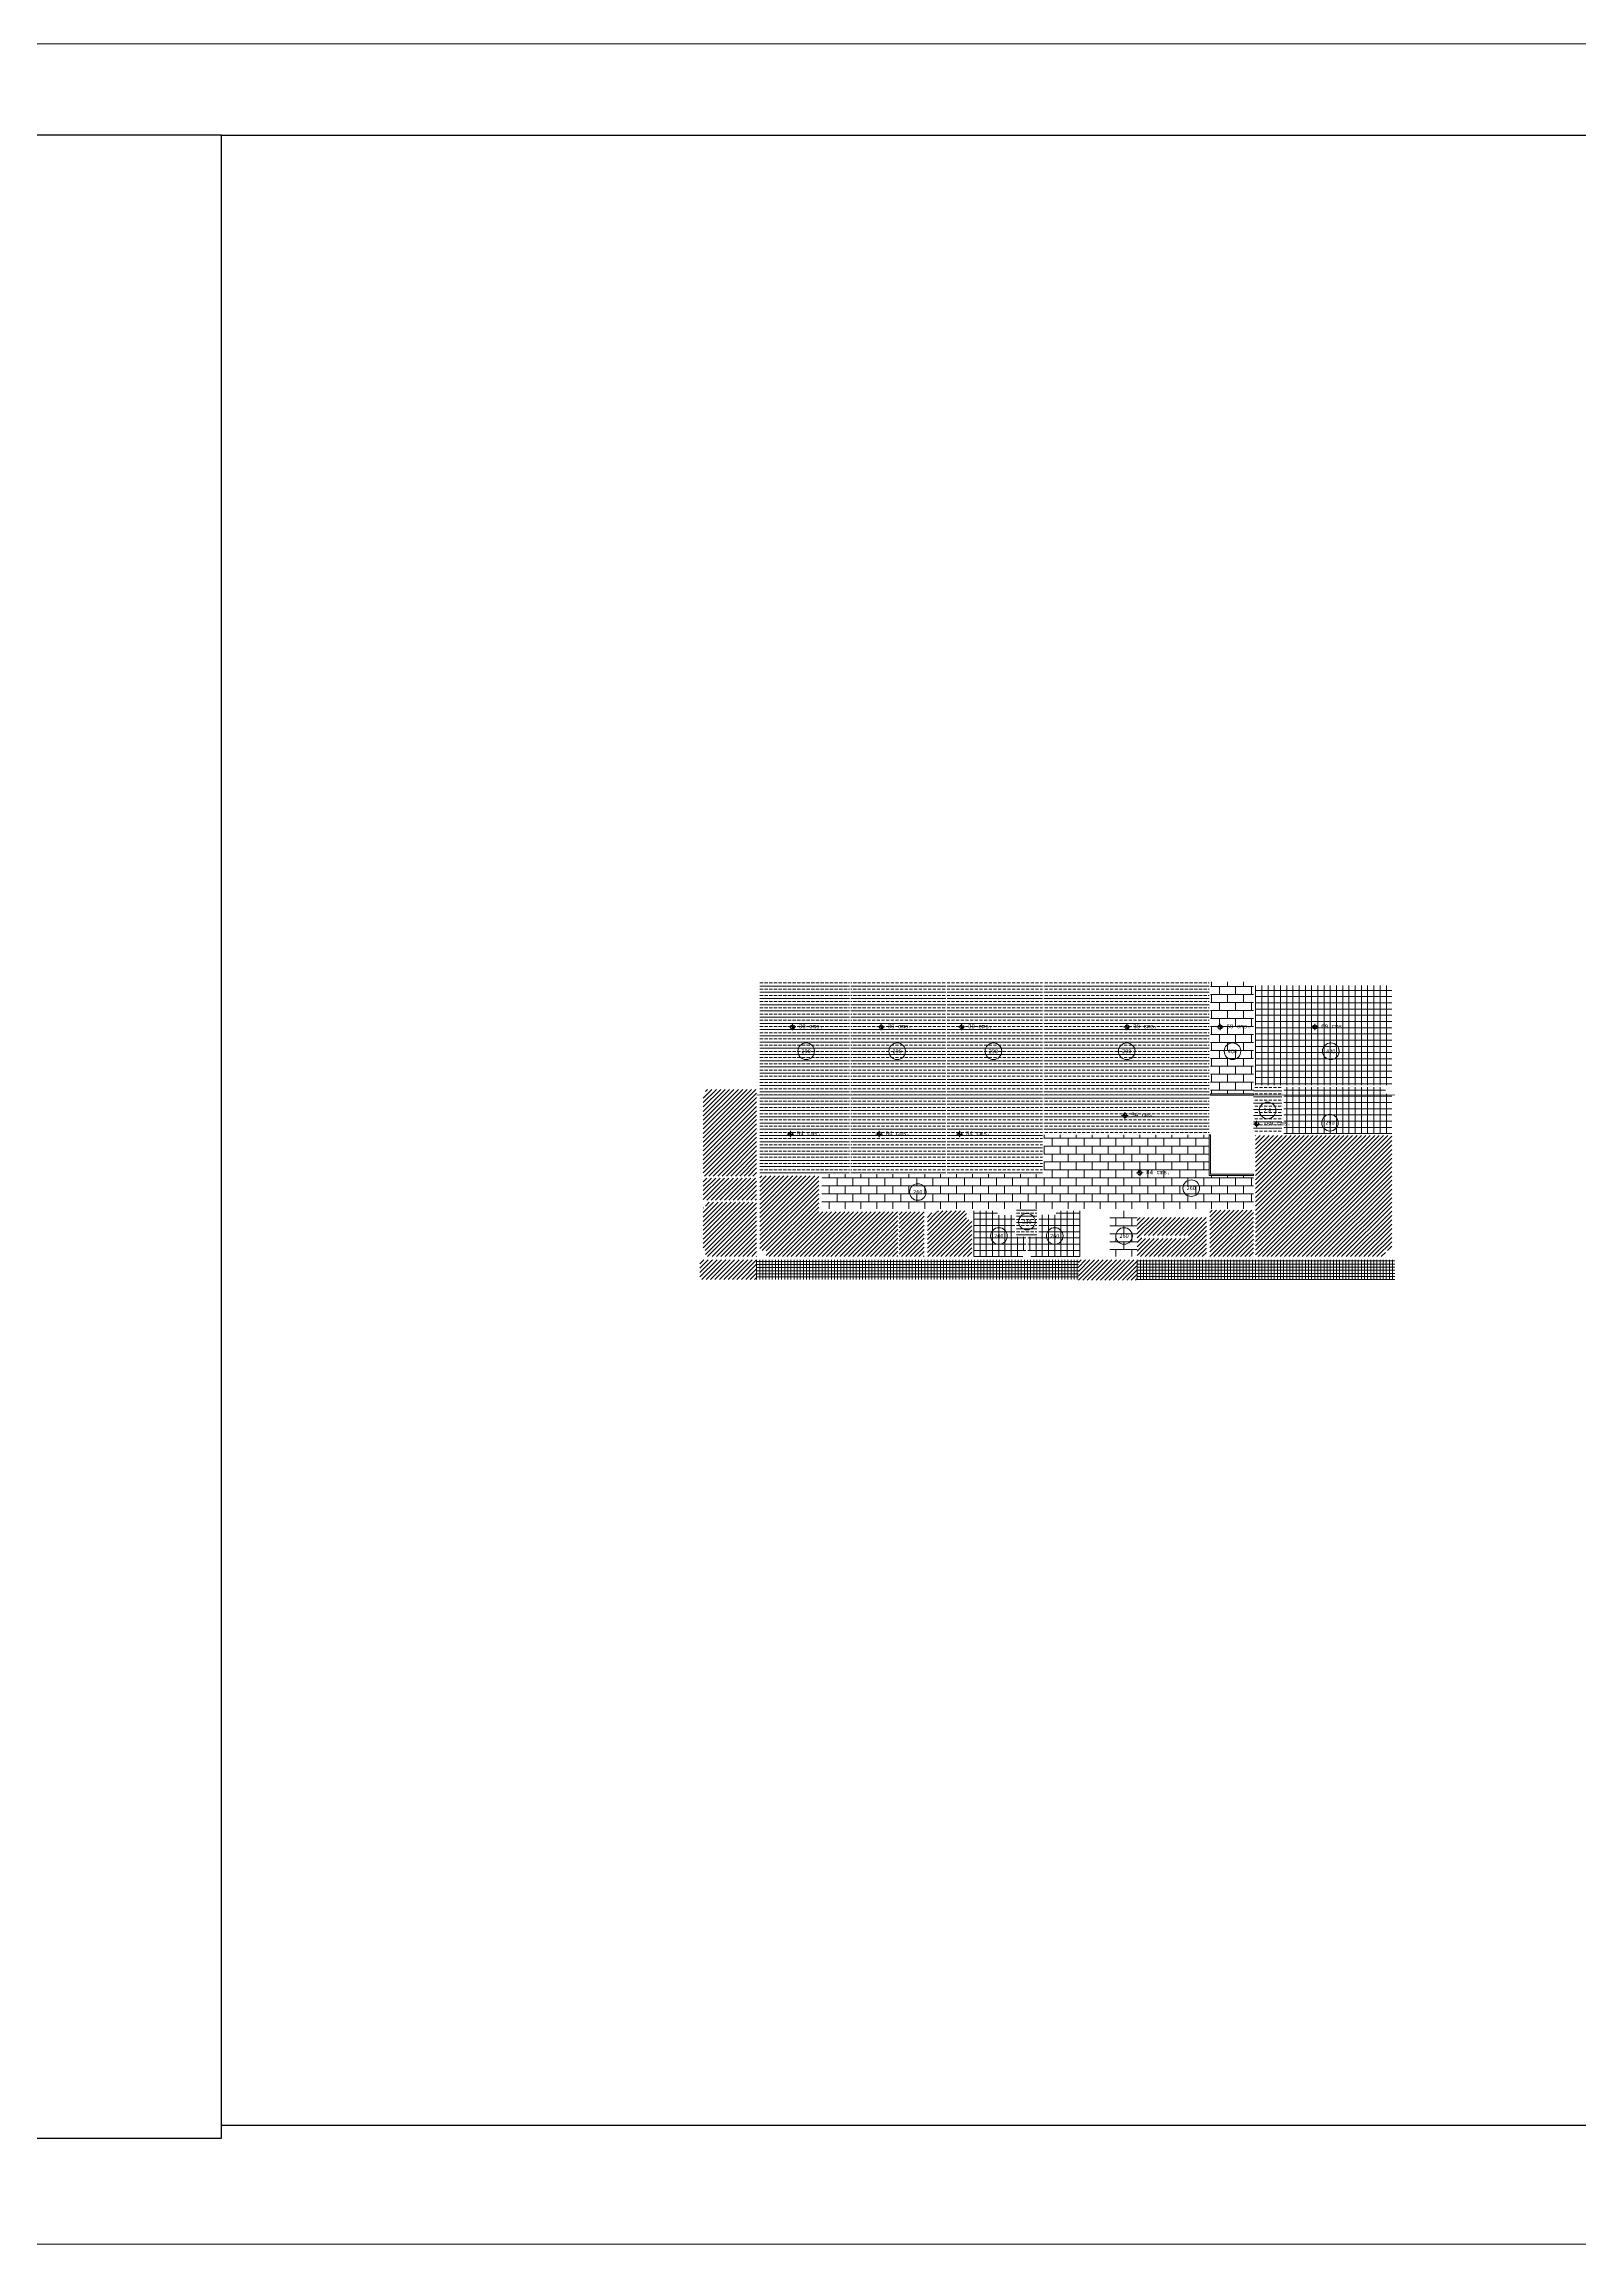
# Model space of a CAD drawing. Header units: millimetres. Extents: x 3383 to 4292, y 1469 to 1637.
# Drawn here: x 3500.2 to 3617.6, y 1469 to 1637.3 of the extents above; entities that cross this region are included whole.
import ezdxf
from ezdxf.enums import TextEntityAlignment as Align

# ---------------------------------------------------------------- set-up
doc = ezdxf.new("R2010")
doc.units = ezdxf.units.MM
doc.header["$LTSCALE"] = 0.0035
doc.linetypes.add('ACAD_ISO02W100', pattern=[15, 12, -3])
doc.layers.get('0').update_dxf_attribs({"lineweight": 5})
for name, color, linetype, lineweight in [('AT_heraklith', 7, 'Continuous', 5), ('AT_practicable vinilico', 7, 'Continuous', 5), ('AT_rebocado y pintado', 7, 'Continuous', 5), ('AT_texto', 7, 'Continuous', 5), ('AT_texto @ 0.1', 7, 'Continuous', 5), ('AT_tramex', 7, 'Continuous', 5), ('AT_vinilico continuo', 7, 'Continuous', 5)]:
    doc.layers.add(name, color=color, linetype=linetype, lineweight=lineweight)
doc.layers.add('SOMBRA', color=8, linetype='Continuous')
doc.styles.get("Standard").update_dxf_attribs({"font": 'LUCON.TTF'})
doc.styles.add('Tahoma', font='TAHOMA.TTF')

# ---------------------------------------------------------------- blocks, each defined once
blk = doc.blocks.new('Símbolo de elevación - Imperial')
at = {"color": 0}
for p, q in [((-0.09491887453623349, 0.1040738519268416), (0.105081125463812, 0.1040738519268416)), ((0.005081125463675562, 0.004073851926818861), (0.005081125463675562, 0.2040738519268643))]:
    blk.add_line(p, q, dxfattribs=at)
at = {"color": 0, "const_width": 0.0625}
for points in [[(0.005081125463675562, 0.1353238519268416, 0.4142135623730951), (-0.02616887453632444, 0.1040738519268416, 1)], [(0.005081125463675562, 0.0728238519268416, 0.4142135623730951), (0.03633112546367556, 0.1040738519268416, 1)]]:
    blk.add_lwpolyline(points, format="xyb", dxfattribs=at)
at = {"color": 0}
blk.add_circle((0.005081125463675562, 0.1040738519268416), 0.0625, dxfattribs=at)
blk = doc.blocks.new('Identificador - Métrico')
blk.add_circle((0, 0), 6.35)
at = {"style": 'Tahoma', "flags": 8}
blk.add_attdef('DETALLE Nº', text='', height=3, dxfattribs=at).set_placement((0, 0), align=Align.MIDDLE_CENTER)

msp = doc.modelspace()

# ---------------------------------------------------------------- hatches: boundary and pattern name
at = {"layer": 'AT_heraklith'}
h = msp.add_hatch(dxfattribs=at)
h.set_pattern_fill('AR-B816', color=256, scale=0.003, style=0)
h.set_pattern_definition([(0, (3603.528531677469, 1565.824570129918), (0, 0.6096), []), (90, (3603.528531677469, 1565.824570129918), (-0.6096, 0.6096), [0.6096, -0.6096])])
h.paths.add_polyline_path([(3583.818530642998, 1548.074539693204), (3581.718531564023, 1548.074539693204), (3581.718531564023, 1544.564570134686), (3583.818530642998, 1544.564570134686)])
h.paths.add_polyline_path([(3592.718531679455, 1565.574570129968), (3589.418531677775, 1565.574570129968), (3589.418531677009, 1557.02457025812), (3592.718531678689, 1557.02457025812)])
h.paths.add_polyline_path([(3576.668531677446, 1550.874570129909), (3559.698531692757, 1550.874570129924), (3559.698531694733, 1548.22457045281), (3592.718531679455, 1548.224570477435), (3592.718531679455, 1550.774570129949), (3589.318531677777, 1550.774570129949), (3589.318531677777, 1553.874570129903), (3576.668531677462, 1553.874570129903)])
at = {"layer": 'AT_practicable vinilico'}
h = msp.add_hatch(dxfattribs=at)
h.set_pattern_fill('ANSI37', color=256, scale=0.15, angle=45, style=0)
h.set_pattern_definition([(90, (3592.868531679455, 1553.974570129911), (-0.47625, 8.326672684688674e-17), []), (180, (3592.868531679455, 1553.974570129911), (-8.326672684688674e-17, -0.47625), [])])
h.paths.add_polyline_path([(3595.018531679455, 1557.524570129925), (3602.803531684485, 1557.524570129925), (3602.803531684485, 1557.025015883217), (3602.803531684485, 1557.010015883217), (3603.278531677476, 1557.010015883217), (3603.278531677476, 1553.974570129911), (3595.018531679455, 1553.974570129912)])
h.paths.add_polyline_path([(3592.868531679455, 1557.674570129926), (3603.278531677477, 1557.674570129926), (3603.278531677477, 1565.294570129918), (3592.868531679455, 1565.294570129918)])
h = msp.add_hatch(dxfattribs=at)
h.set_pattern_fill('ANSI37', color=256, scale=0.15, angle=45, style=0)
h.set_pattern_definition([(90, (3571.318531594697, 1544.564570121576), (-0.47625, 8.326672684688674e-17), []), (180, (3571.318531594697, 1544.564570121576), (-8.326672684688674e-17, -0.47625), [])])
h.paths.add_polyline_path([(3575.443531596613, 1546.074570257184), (3576.293531573646, 1546.074570256666), (3576.293531573646, 1547.754570254917), (3577.618531434793, 1547.754570254917), (3577.618531434793, 1548.074570242544), (3579.418531464274, 1548.074570242544), (3579.418531456068, 1544.564570121576), (3575.668531597472, 1544.564570121576), (3575.668531567093, 1545.030357970056), (3575.443531595532, 1545.030357970289)])
h.paths.add_polyline_path([(3571.318531728951, 1548.074570242975), (3573.118531718495, 1548.074570179489), (3573.118531706327, 1547.729570254916), (3574.443531573645, 1547.729570254916), (3574.443531574656, 1546.074570256666), (3575.293531596612, 1546.074570255786), (3575.293531595532, 1545.030357969824), (3575.06853159505, 1545.030357970056), (3575.068531598299, 1544.564570142995), (3571.318531594697, 1544.564570286429)])
at = {"layer": 'AT_rebocado y pintado'}
h = msp.add_hatch(dxfattribs=at)
h.set_pattern_fill('ANSI31', color=256, scale=0.075, style=0)
h.set_pattern_definition([(45, (3550.623026631461, 1544.564570123623), (-0.1683798022700466, 0.1683798022700466), [])])
h.paths.add_polyline_path([(3554.95853167747, 1550.734570129913), (3559.458531694719, 1550.734570129901), (3559.458531685544, 1547.98457038359), (3565.468531550841, 1547.984570366541), (3565.518531735777, 1547.984570363371), (3565.518531724366, 1544.564570129919), (3555.433531684481, 1544.564570129919), (3555.433531684481, 1545.039570129919), (3554.958531677471, 1545.039570129919)])
h.paths.add_polyline_path([(3550.623026631461, 1548.309570129921), (3550.788026631461, 1548.309570129921), (3550.788026631461, 1548.724570129921), (3554.708531677477, 1548.72457012992), (3554.708531677477, 1544.564570129913), (3550.78802663146, 1544.564570129919), (3550.788026631461, 1545.039570129919), (3550.623026631461, 1545.039570129919)])
h.paths.add_polyline_path([(3550.623026631461, 1548.874570129921), (3554.708531677477, 1548.874570129921), (3554.708531677477, 1550.574570129927), (3550.623026631461, 1550.574570129927)])
h.paths.add_polyline_path([(3550.623026631461, 1550.724570129927), (3554.708531677477, 1550.724570129927), (3554.708531677477, 1557.355015883238), (3550.788026631462, 1557.355015883238), (3550.788026631462, 1557.010015883237), (3550.623026631461, 1557.010015883237)])
h.paths.add_polyline_path([(3565.618531735777, 1547.984570360588), (3567.518531724366, 1547.984570360588), (3567.518531724366, 1544.564570123623), (3565.618531735777, 1544.564570123623)])
h.paths.add_polyline_path([(3567.768531724366, 1547.904570254917), (3568.468531724366, 1547.904570254917), (3568.468531724366, 1548.07457031841), (3570.768531595535, 1548.074570166212), (3570.768531348389, 1547.374569876024), (3571.16853159537, 1547.374569876024), (3571.168531594697, 1544.564570129918), (3567.768531724365, 1544.564570129919)])
h.paths.add_polyline_path([(3589.368531677763, 1544.564570129919), (3592.718531679455, 1544.564570129919), (3592.718531679455, 1548.124570477436), (3589.368531677763, 1548.124570477436)])
h.paths.add_polyline_path([(3592.868531679455, 1553.824570129911), (3603.278531677476, 1553.824570129911), (3603.278531677476, 1545.039570129899), (3602.803531684484, 1545.039570129899), (3602.803531684484, 1544.564570129919), (3592.868531679455, 1544.564570129919)])
h = msp.add_hatch(dxfattribs=at)
h.set_pattern_fill('ANSI31', color=256, scale=0.075, style=0)
h.set_pattern_definition([(45, (3581.718531564023, 1544.564570134686), (-0.1683798022700466, 0.1683798022700466), [])])
h.paths.add_polyline_path([(3584.168531628254, 1546.184570134686), (3587.708531628256, 1546.184570134686), (3587.708531628256, 1545.944570134686), (3584.168531628254, 1545.944570134686)], flags=16)
h.paths.add_polyline_path([(3583.818530642203, 1547.564570874552), (3589.10353167093, 1547.564570874552), (3589.10353167093, 1544.564570138053), (3583.818530642203, 1544.564570138053)])
h = msp.add_hatch(dxfattribs=at)
h.set_pattern_fill('ANSI31', color=256, scale=0.075, style=0)
h.set_pattern_definition([(45, (3550.373026631463, 1543.008272825168), (-0.1683798022700466, 0.1683798022700466), [])])
h.paths.add_polyline_path([(3550.373026631463, 1544.314570129919), (3554.708531677477, 1544.314570129919), (3554.708531677477, 1542.808272825168), (3550.373026631463, 1542.808272825168)])
h = msp.add_hatch(dxfattribs=at)
h.set_pattern_fill('ANSI31', color=256, scale=0.075, style=0)
h.set_pattern_definition([(45, (3579.318531591612, 1542.758272824817), (-0.1683798022700466, 0.1683798022700466), [])])
h.paths.add_polyline_path([(3579.318531591612, 1542.758272824817), (3583.818530385195, 1542.758272824817), (3583.818530385195, 1544.314570129919), (3579.318531591612, 1544.314570129919)])
at = {"layer": 'AT_tramex'}
h = msp.add_hatch(dxfattribs=at)
h.set_pattern_fill('ANSI37', color=256, scale=0.075, angle=45, style=0)
h.set_pattern_definition([(90, (3554.708531677477, 1543.008272825168), (-0.238125, 4.163336342344337e-17), []), (180, (3554.708531677477, 1543.008272825168), (-4.163336342344337e-17, -0.238125), [])])
h.paths.add_polyline_path([(3554.708531677477, 1542.808272825168), (3579.318531591612, 1542.808272836305), (3579.318531591612, 1544.314570129912), (3554.708531677477, 1544.314570129913)])
h = msp.add_hatch(dxfattribs=at)
h.set_pattern_fill('ANSI37', color=256, scale=0.075, angle=45, style=0)
h.set_pattern_definition([(90, (3583.818530385195, 1542.808272836305), (-0.238125, 4.163336342344337e-17), []), (180, (3583.818530385195, 1542.808272836305), (-4.163336342344337e-17, -0.238125), [])])
h.paths.add_polyline_path([(3583.818530385195, 1542.808272836305), (3603.52853167747, 1542.808272836305), (3603.52853167747, 1544.314570129912), (3583.818530385195, 1544.314570129912)])
at = {"layer": 'AT_vinilico continuo'}
h = msp.add_hatch(dxfattribs=at)
h.set_pattern_fill('BRASS', color=256, scale=0.075, style=0)
h.set_pattern_definition([(0, (3554.958531677471, 1550.97457012991), (0, 0.47625), []), (0, (3554.958531677471, 1551.21269512991), (0, 0.47625), [0.238125, -0.1190625])])
h.paths.add_polyline_path([(3554.958531677471, 1550.974570129913), (3561.818531679064, 1550.974570129913), (3561.818531679064, 1565.574570129918), (3554.958531677471, 1565.574570129918)])
h.paths.add_polyline_path([(3561.918531679064, 1565.574570129918), (3569.178531684177, 1565.574570129918), (3569.178531684177, 1550.97457012991), (3561.918531679064, 1550.97457012991)])
h.paths.add_polyline_path([(3569.278531684177, 1550.97457012991), (3576.568531677507, 1550.97457012991), (3576.568531677507, 1565.574570129918), (3569.278531684177, 1565.574570129918)])
h.paths.add_polyline_path([(3576.668531677506, 1565.574570129918), (3589.318531677775, 1565.574570129918), (3589.318531677775, 1553.974570129895), (3576.668531677506, 1553.974570129895)])
h = msp.add_hatch(dxfattribs=at)
h.set_pattern_fill('BRASS', color=256, scale=0.075, style=0)
h.set_pattern_definition([(0, (3603.52853167747, 1565.824570129918), (0, 0.47625), []), (0, (3603.52853167747, 1566.062695129918), (0, 0.47625), [0.238125, -0.1190625])])
h.paths.add_polyline_path([(3592.718531679354, 1553.974570129912), (3594.868531679456, 1553.974570129912), (3594.868531679456, 1557.524570129925), (3592.718531679354, 1557.524570129925)])
h = msp.add_hatch(dxfattribs=at)
h.set_pattern_fill('BRASS', color=256, scale=0.075, style=0)
h.set_pattern_definition([(0, (3574.593531573646, 1546.224570256666), (0, 0.47625), []), (0, (3574.593531573646, 1546.462695256666), (0, 0.47625), [0.238125, -0.1190625])])
h.paths.add_polyline_path([(3574.593531573646, 1546.224570256666), (3576.143531573646, 1546.224570256666), (3576.143531573646, 1548.224570244421), (3574.593531573646, 1548.224570244421)])

# ---------------------------------------------------------------- linework, layer by layer
at = {"layer": 'AT_texto'}
msp.add_lwpolyline([(3382.795794891724, 1637.308733518406), (4291.583368975666, 1637.308733518406), (4291.583368975666, 1469.049818797846), (3382.795794891724, 1469.049818797846)], close=True, dxfattribs=at)
at = {"layer": 'AT_texto', "linetype": 'ACAD_ISO02W100', "ltscale": 10, "const_width": 0.05}
msp.add_lwpolyline([(3554.708531677478, 1556.924570573491), (3603.528530630817, 1556.924570129918)], dxfattribs=at)
at = {"layer": 'AT_vinilico continuo'}
for points in [[(3592.718531679438, 1556.924570229528), (3589.418531677009, 1556.924570229528), (3589.418531677009, 1557.02457025812), (3592.718531679438, 1557.02457025812)], [(3589.418531677777, 1553.874570129903), (3589.318531677777, 1553.874570129903), (3589.318531677777, 1550.774570129949), (3592.718531679455, 1550.774570129949), (3592.718531679455, 1550.874570129945), (3589.418531677773, 1550.874570129945)]]:
    msp.add_lwpolyline(points, close=True, dxfattribs=at)
at = {"layer": 'SOMBRA'}
for points in [[(3513.779198336465, 1630.323698832713), (3458.950883736331, 1630.323698832713), (3458.950883736331, 1477.132422490619), (3513.779198336465, 1477.132422490619)], [(3513.779198336465, 1630.323698832713), (4287.229003191268, 1630.323698832713), (4287.229003191268, 1478.118417641849), (3513.779198336465, 1478.118417641849)]]:
    msp.add_lwpolyline(points, close=True, dxfattribs=at)

# ---------------------------------------------------------------- block references
at = {"layer": 'AT_texto @ 0.1'}
ref = msp.add_blockref('Símbolo de elevación - Imperial', (3557.436033650021, 1561.870016017388), dxfattribs=dict(at, xscale=2.5, yscale=2.5, zscale=2.5))
ref.add_attrib('ELEVACIÓN', '39 cms.', (3557.936033650014, 1562.026266017388), dxfattribs={"layer": '0', "color": 0, "height": 0.3125})
ref = msp.add_blockref('Símbolo de elevación - Imperial', (3564.225288613263, 1561.870016017388), dxfattribs=dict(at, xscale=2.5, yscale=2.5, zscale=2.5))
ref.add_attrib('ELEVACIÓN', '39 cms.', (3564.725288613256, 1562.026266017388), dxfattribs={"layer": '0', "color": 0, "height": 0.3125})
ref = msp.add_blockref('Símbolo de elevación - Imperial', (3570.374051563718, 1561.870016017388), dxfattribs=dict(at, xscale=2.5, yscale=2.5, zscale=2.5))
ref.add_attrib('ELEVACIÓN', '39 cms.', (3570.874051563711, 1562.026266017388), dxfattribs={"layer": '0', "color": 0, "height": 0.3125})
ref = msp.add_blockref('Símbolo de elevación - Imperial', (3583.013168401423, 1561.870016017388), dxfattribs=dict(at, xscale=2.5, yscale=2.5, zscale=2.5))
ref.add_attrib('ELEVACIÓN', '39 cms.', (3583.513168401416, 1562.026266017388), dxfattribs={"layer": '0', "color": 0, "height": 0.3125})
ref = msp.add_blockref('Símbolo de elevación - Imperial', (3590.14484675233, 1561.870016017388), dxfattribs=dict(at, xscale=2.5, yscale=2.5, zscale=2.5))
ref.add_attrib('ELEVACIÓN', '69 cms.', (3590.644846752322, 1562.026266017388), dxfattribs={"layer": '0', "color": 0, "height": 0.3125})
ref = msp.add_blockref('Símbolo de elevación - Imperial', (3597.386200131208, 1561.870016017388), dxfattribs=dict(at, xscale=2.5, yscale=2.5, zscale=2.5))
ref.add_attrib('ELEVACIÓN', '69 cms.', (3597.886200131201, 1562.026266017388), dxfattribs={"layer": '0', "color": 0, "height": 0.3125})
ref = msp.add_blockref('Identificador - Métrico', (3558.496090254478, 1560.27505679108), dxfattribs=dict(at, xscale=0.1, yscale=0.1, zscale=0.1))
ref.add_attrib('DETALLE Nº', '290', dxfattribs={"layer": '0', "height": 0.3, "style": 'Tahoma'}).set_placement((3558.496090254478, 1560.27505679108), align=Align.MIDDLE_CENTER)
ref = msp.add_blockref('Identificador - Métrico', (3565.456090256072, 1560.27505679108), dxfattribs=dict(at, xscale=0.1, yscale=0.1, zscale=0.1))
ref.add_attrib('DETALLE Nº', '290', dxfattribs={"layer": '0', "height": 0.3, "style": 'Tahoma'}).set_placement((3565.456090256072, 1560.27505679108), align=Align.MIDDLE_CENTER)
ref = msp.add_blockref('Identificador - Métrico', (3572.816090261184, 1560.27505679108), dxfattribs=dict(at, xscale=0.1, yscale=0.1, zscale=0.1))
ref.add_attrib('DETALLE Nº', '290', dxfattribs={"layer": '0', "height": 0.3, "style": 'Tahoma'}).set_placement((3572.816090261184, 1560.27505679108), align=Align.MIDDLE_CENTER)
ref = msp.add_blockref('Identificador - Métrico', (3583.013727535496, 1560.275056790994), dxfattribs=dict(at, xscale=0.1, yscale=0.1, zscale=0.1))
ref.add_attrib('DETALLE Nº', '290', dxfattribs={"layer": '0', "height": 0.3, "style": 'Tahoma'}).set_placement((3583.013727535496, 1560.275056790994), align=Align.MIDDLE_CENTER)
ref = msp.add_blockref('Identificador - Métrico', (3591.101377827858, 1560.275056790994), dxfattribs=dict(at, xscale=0.1, yscale=0.1, zscale=0.1))
ref.add_attrib('DETALLE Nº', '400', dxfattribs={"layer": '0', "height": 0.3, "style": 'Tahoma'}).set_placement((3591.101377827858, 1560.275056790994), align=Align.MIDDLE_CENTER)
ref = msp.add_blockref('Identificador - Métrico', (3598.621062925933, 1560.275056790994), dxfattribs=dict(at, xscale=0.1, yscale=0.1, zscale=0.1))
ref.add_attrib('DETALLE Nº', '400', dxfattribs={"layer": '0', "height": 0.3, "style": 'Tahoma'}).set_placement((3598.621062925933, 1560.275056790994), align=Align.MIDDLE_CENTER)
ref = msp.add_blockref('Símbolo de elevación - Imperial', (3582.86137109049, 1555.100891211333), dxfattribs=dict(at, xscale=2.5, yscale=2.5, zscale=2.5))
ref.add_attrib('ELEVACIÓN', '54 cms.', (3583.361371090483, 1555.257141211333), dxfattribs={"layer": '0', "color": 0, "height": 0.3125})
ref = msp.add_blockref('Símbolo de elevación - Imperial', (3592.937627148131, 1554.445437841143), dxfattribs=dict(at, xscale=2.5, yscale=2.5, zscale=2.5))
ref.add_attrib('ELEVACIÓN', '189 cms.', (3593.437627148123, 1554.601687841143), dxfattribs={"layer": '0', "color": 0, "height": 0.3125})
ref = msp.add_blockref('Identificador - Métrico', (3593.786941795868, 1555.749570129919), dxfattribs=dict(at, xscale=0.1, yscale=0.1, zscale=0.1))
ref.add_attrib('DETALLE Nº', '2.8', dxfattribs={"layer": '0', "height": 0.3, "style": 'Tahoma'}).set_placement((3593.786941795868, 1555.749570129919), align=Align.MIDDLE_CENTER)
ref = msp.add_blockref('Identificador - Métrico', (3598.560519303275, 1554.802371021986), dxfattribs=dict(at, xscale=0.1, yscale=0.1, zscale=0.1))
ref.add_attrib('DETALLE Nº', '290', dxfattribs={"layer": '0', "height": 0.3, "style": 'Tahoma'}).set_placement((3598.560519303275, 1554.802371021986), align=Align.MIDDLE_CENTER)
ref = msp.add_blockref('Símbolo de elevación - Imperial', (3557.284236339088, 1553.681976300082), dxfattribs=dict(at, xscale=2.5, yscale=2.5, zscale=2.5))
ref.add_attrib('ELEVACIÓN', '54 cms.', (3557.784236339081, 1553.838226300082), dxfattribs={"layer": '0', "color": 0, "height": 0.3125})
ref = msp.add_blockref('Símbolo de elevación - Imperial', (3564.07349130233, 1553.681976300082), dxfattribs=dict(at, xscale=2.5, yscale=2.5, zscale=2.5))
ref.add_attrib('ELEVACIÓN', '54 cms.', (3564.573491302323, 1553.838226300082), dxfattribs={"layer": '0', "color": 0, "height": 0.3125})
ref = msp.add_blockref('Símbolo de elevación - Imperial', (3570.222254252785, 1553.681976300082), dxfattribs=dict(at, xscale=2.5, yscale=2.5, zscale=2.5))
ref.add_attrib('ELEVACIÓN', '54 cms.', (3570.722254252778, 1553.838226300082), dxfattribs={"layer": '0', "color": 0, "height": 0.3125})
ref = msp.add_blockref('Identificador - Métrico', (3567.034028606349, 1549.506692713583), dxfattribs=dict(at, xscale=0.1, yscale=0.1, zscale=0.1))
ref.add_attrib('DETALLE Nº', '260', dxfattribs={"layer": '0', "height": 0.3, "style": 'Tahoma'}).set_placement((3567.034028606349, 1549.506692713583), align=Align.MIDDLE_CENTER)
ref = msp.add_blockref('Símbolo de elevación - Imperial', (3583.997263627141, 1550.714504776928), dxfattribs=dict(at, xscale=2.5, yscale=2.5, zscale=2.5))
ref.add_attrib('ELEVACIÓN', '84 cms.', (3584.497263627134, 1550.870754776928), dxfattribs={"layer": '0', "color": 0, "height": 0.3125})
ref = msp.add_blockref('Identificador - Métrico', (3587.947699025752, 1549.802793454868), dxfattribs=dict(at, xscale=0.1, yscale=0.1, zscale=0.1))
ref.add_attrib('DETALLE Nº', '260', dxfattribs={"layer": '0', "height": 0.3, "style": 'Tahoma'}).set_placement((3587.947699025752, 1549.802793454868), align=Align.MIDDLE_CENTER)
ref = msp.add_blockref('Identificador - Métrico', (3573.235349644174, 1546.144401280989), dxfattribs=dict(at, xscale=0.1, yscale=0.1, zscale=0.1))
ref.add_attrib('DETALLE Nº', '260', dxfattribs={"layer": '0', "height": 0.3, "style": 'Tahoma'}).set_placement((3573.235349644174, 1546.144401280989), align=Align.MIDDLE_CENTER)
ref = msp.add_blockref('Identificador - Métrico', (3575.380374449826, 1547.239280446035), dxfattribs=dict(at, xscale=0.1, yscale=0.1, zscale=0.1))
ref.add_attrib('DETALLE Nº', '230', dxfattribs={"layer": '0', "height": 0.3, "style": 'Tahoma'}).set_placement((3575.380374449826, 1547.239280446035), align=Align.MIDDLE_CENTER)
ref = msp.add_blockref('Identificador - Métrico', (3577.505045778778, 1546.144401280989), dxfattribs=dict(at, xscale=0.1, yscale=0.1, zscale=0.1))
ref.add_attrib('DETALLE Nº', '260', dxfattribs={"layer": '0', "height": 0.3, "style": 'Tahoma'}).set_placement((3577.505045778778, 1546.144401280989), align=Align.MIDDLE_CENTER)
ref = msp.add_blockref('Identificador - Métrico', (3582.812377302987, 1546.144401280989), dxfattribs=dict(at, xscale=0.1, yscale=0.1, zscale=0.1))
ref.add_attrib('DETALLE Nº', '260', dxfattribs={"layer": '0', "height": 0.3, "style": 'Tahoma'}).set_placement((3582.812377302987, 1546.144401280989), align=Align.MIDDLE_CENTER)

doc.saveas('drawing.dxf')
